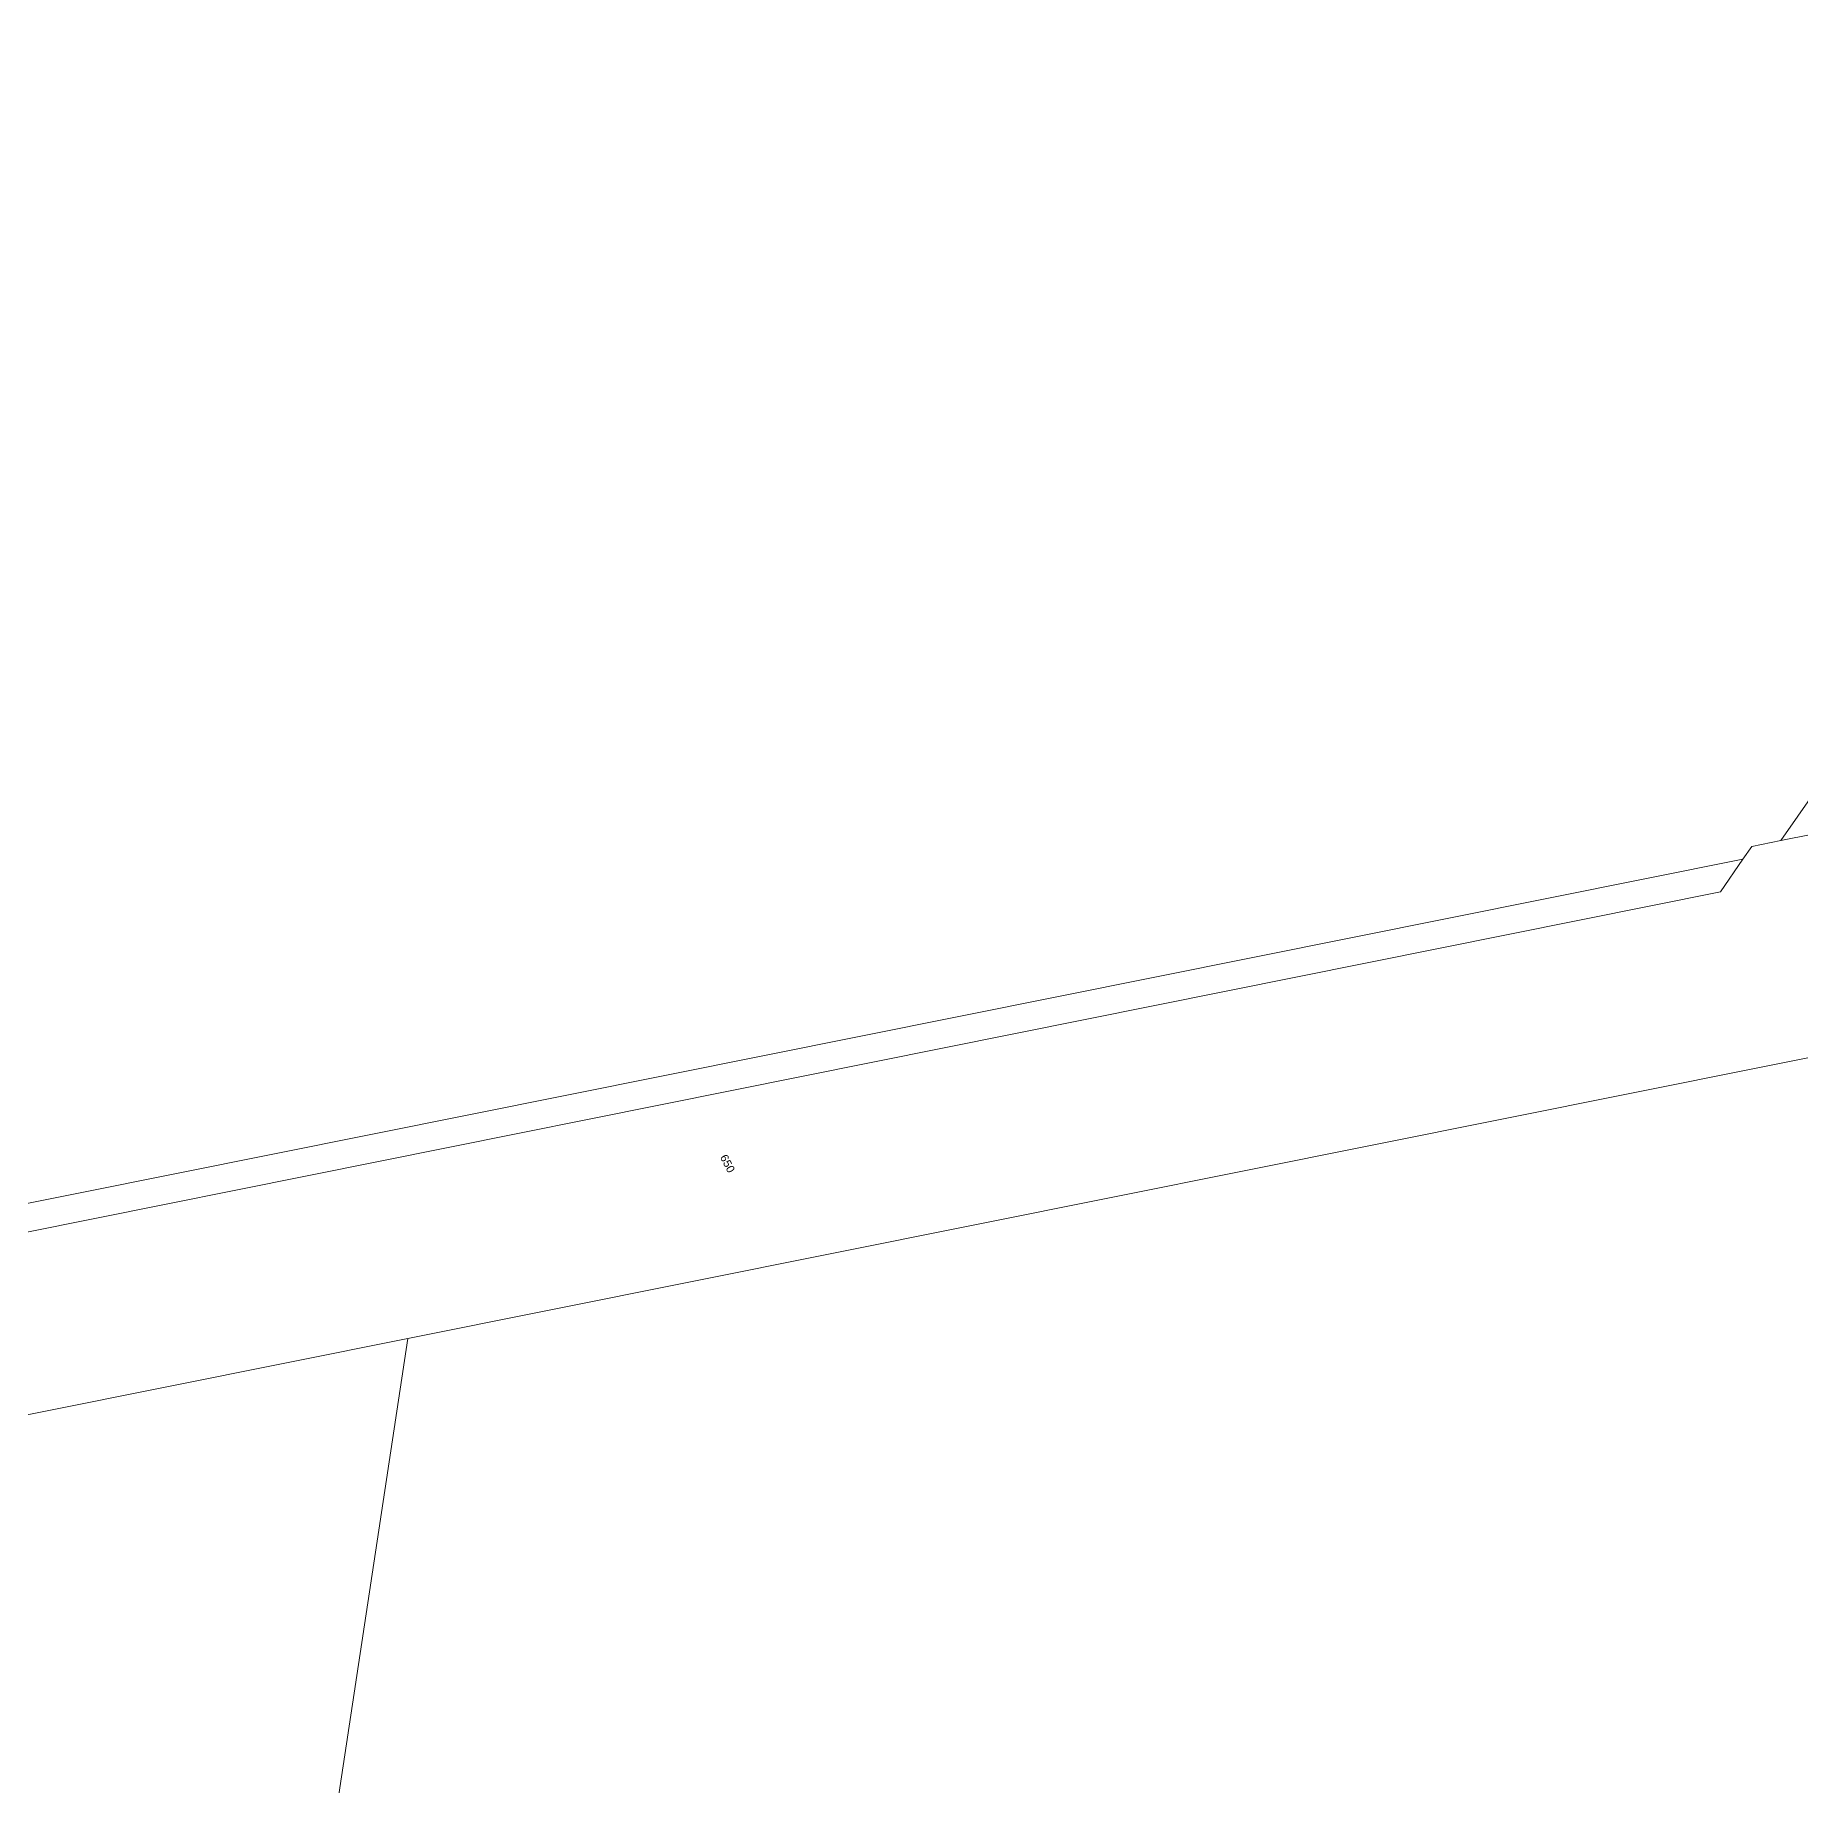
# Model space of a CAD drawing. Header units: metres. Extents: x 292510 to 295946, y 6251475 to 6256272.
# Drawn here: x 295126.9 to 295523.9, y 6254810.7 to 6255204.4 of the extents above; entities that cross this region are included whole.
import ezdxf

# ---------------------------------------------------------------- set-up
doc = ezdxf.new("R2010")
doc.units = ezdxf.units.M
doc.layers.add('Cadastre Land Parcels_SP_EXT', color=7, linetype='Continuous', lineweight=5)
doc.styles.get("Standard").update_dxf_attribs({"font": 'arial.ttf'})

msp = doc.modelspace()

# ---------------------------------------------------------------- linework, layer by layer
at = {"layer": 'Cadastre Land Parcels_SP_EXT', "linetype": 'Continuous'}
msp.add_lwpolyline([(295070.03, 6254930.58), (295510.95, 6255019.1), (295510.95, 6255019.1), (295512.91, 6255021.94), (295519.49, 6255023.26), (295530.95, 6255039.71), (295903.34, 6255112.6), (295904.81, 6255122.22), (295920.96, 6255228.09), (295560.95, 6255274.24), (295447.37, 6255294.38), (295363.2, 6255308.27), (295263.47, 6255324.74), (295167.42, 6255339.2), (295164.98, 6255339.53), (295060.26, 6255354.03)], dxfattribs=at)
for points in [[(295894.12, 6255048.32), (295900.18, 6255090.63), (295559.07, 6255022.36), (295549.39, 6255029.22), (295519.49, 6255023.26), (295512.91, 6255021.94), (295510.95, 6255019.1), (295505.86, 6255011.71), (294901.81, 6254890.37), (294469.1, 6254802.45), (294488.39, 6254764.97), (294909.8, 6254850.97), (294911.19, 6254851.2), (295210.65, 6254911.22), (295369.6, 6254943.13), (295894.12, 6255048.32)], [(295505.86, 6255011.71), (295510.95, 6255019.1), (295070.03, 6254930.58), (295051.28, 6254942.16), (294748.57, 6254881.19), (294681.22, 6254867.43), (294458.92, 6254822.02), (294469.1, 6254802.45), (294901.81, 6254890.37), (295505.86, 6255011.71)], [(295187.13, 6254755.68), (295210.65, 6254911.22), (294911.19, 6254851.2), (294909.8, 6254850.97), (294488.39, 6254764.97), (294559.09, 6254628.93), (294941.08, 6254706.03), (295187.13, 6254755.68)]]:
    msp.add_lwpolyline(points, close=True, dxfattribs=at)

# ---------------------------------------------------------------- texts
at = {"layer": 'Cadastre Land Parcels_SP_EXT'}
msp.add_text('650', height=1.8, rotation=297.2617, dxfattribs=at).set_placement((295280.83, 6254952.06))

doc.saveas('drawing.dxf')
